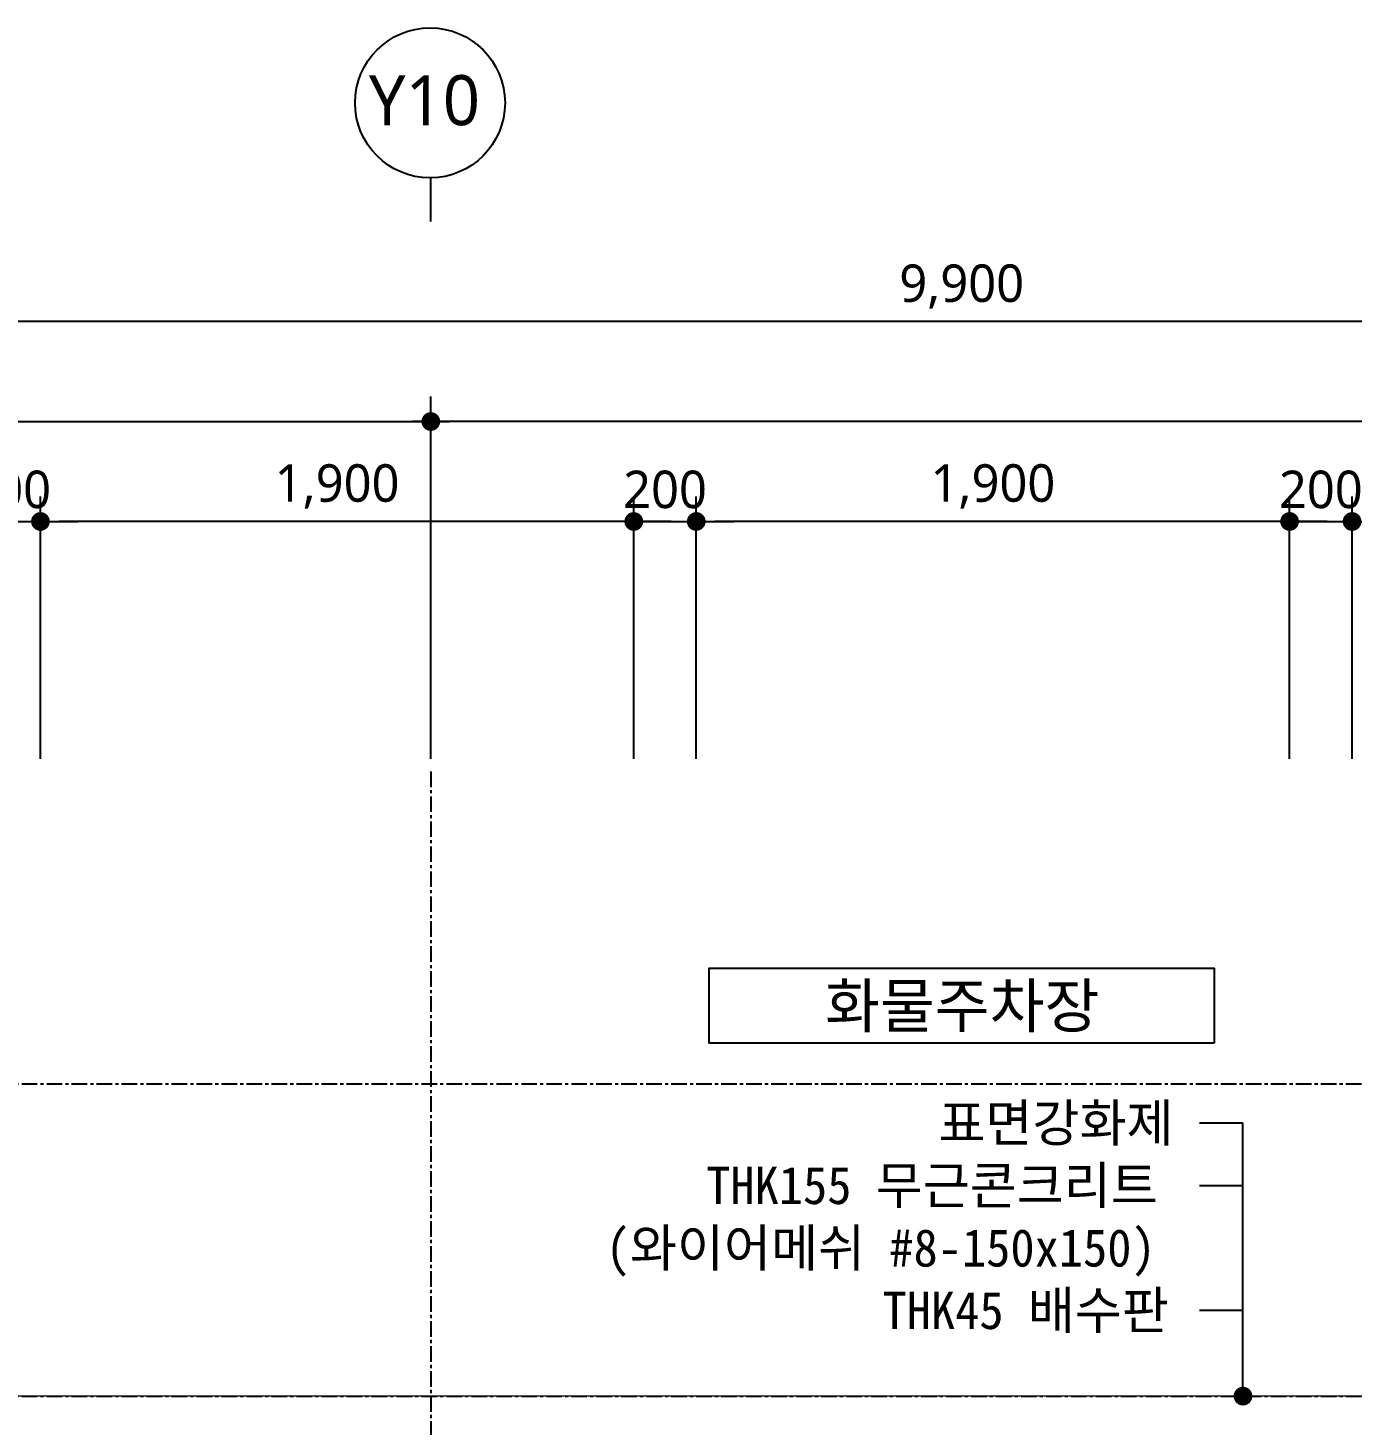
# Model space of a CAD drawing. Header units: millimetres. Extents: x 169673 to 334584, y 156879 to 224061.
# Drawn here: x 247193 to 251433, y 169503 to 173975 of the extents above; entities that cross this region are included whole.
import ezdxf
from ezdxf.enums import TextEntityAlignment as Align

# ---------------------------------------------------------------- set-up
doc = ezdxf.new("R2010")
doc.units = ezdxf.units.MM
doc.header["$LTSCALE"] = 40
doc.header["$MEASUREMENT"] = 0
doc.linetypes.add('CENTER', pattern=[2, 1.25, -0.25, 0.25, -0.25])
doc.layers.get('0').update_dxf_attribs({"linetype": 'CONTINUOUS'})
for name, color, linetype, lineweight in [('A-AXIS-BUBL', 7, 'CONTINUOUS', 25), ('A-MKXS-TEXT1', 3, 'CONTINUOUS', 25), ('A-MKXX-NAME', 3, 'CONTINUOUS', 25), ('A-MKXX-SYMB', 7, 'CONTINUOUS', 25), ('A-XXXX-FIN2', 6, 'CONTINUOUS', 20)]:
    doc.layers.add(name, color=color, linetype=linetype, lineweight=lineweight)
for name, color, linetype in [('A-DIMS', 7, 'CONTINUOUS'), ('A-MKXS-LEAD', 7, 'CONTINUOUS'), ('A-XXXX-TXT2', 3, 'CONTINUOUS'), ('AA-AXIS-LINE-1', 1, 'CENTER')]:
    doc.layers.add(name, color=color, linetype=linetype)
doc.styles.add('HY울릉도L', font='')
doc.styles.add('돋움체', font='')
doc.styles.add('맑은고딕', font='malgun.ttf')
doc.styles.get('HY울릉도L').set_extended_font_data('HYwulM')
doc.styles.get('돋움체').set_extended_font_data('DotumChe')
doc.dimstyles.new('CDIM', dxfattribs={"dimtxt": 3, "dimasz": 1.5, "dimexe": 2, "dimexo": 1, "dimgap": 1, "dimtad": 1, "dimdec": 0, "dimrnd": 0.5, "dimzin": 0, "dimdsep": 32, "dimlunit": 6, "dimtxsty": 'HY울릉도L', "dimblk1": '_CIDOT', "dimblk2": '_CIDOT', "dimsah": 1, "dimcen": 5.5, "dimclrd": 2, "dimclre": 2, "dimclrt": 7, "dimadec": 0, "dimazin": 0, "dimtfac": 1, "dimtdec": 0, "dimtix": 1, "dimtmove": 2, "dimatfit": 1, "dimldrblk": '_CIDOT', "dimfxl": 1, "dimtolj": 1, "dimtzin": 0, "dimlwd": -1, "dimarcsym": 0})

# ---------------------------------------------------------------- blocks, each defined once
blk = doc.blocks.new('_CIDOT')
at = {"color": 0, "linetype": 'ByBlock'}
blk.add_line((2, 0), (-1, 0), dxfattribs=at)
at = {"color": 0, "linetype": 'ByBlock', "const_width": 0.5}
blk.add_lwpolyline([(-0.25, 0, 1), (0.25, 0, 1)], format="xyb", close=True, dxfattribs=at)
blk = doc.blocks.new('*D158')
at = {"layer": 'A-DIMS', "lineweight": -2, "transparency": 16777216}
for p, q in [((245233.1, 171635.2), (245233.1, 173115.2)), ((255133.1, 171635.2), (255133.1, 173115.2))]:
    blk.add_line(p, q, dxfattribs=at)
at = {"layer": 'A-DIMS', "transparency": 16777216}
blk.add_line((255073.1, 173035.2), (245293.1, 173035.2), dxfattribs=at)
at = {"layer": 'A-DIMS', "transparency": 16777216, "xscale": 60, "yscale": 60, "zscale": 60, "rotation": 180}
blk.add_blockref('_CIDOT', (245233.1, 173035.2), dxfattribs=at)
at = {"layer": 'A-DIMS', "transparency": 16777216, "xscale": 60, "yscale": 60, "zscale": 60}
blk.add_blockref('_CIDOT', (255133.1, 173035.2), dxfattribs=at)
at = {"layer": 'A-DIMS', "color": 3, "transparency": 16777216, "insert": (250183.1, 173147.2), "char_height": 120, "attachment_point": 5, "style": '맑은고딕'}
blk.add_mtext('\\A1;9,900', dxfattribs=at)
blk = doc.blocks.new('*D159')
at = {"layer": 'A-DIMS', "lineweight": -2, "transparency": 16777216}
for p, q in [((248483.1, 171635.2), (248483.1, 172795.2)), ((255133.1, 171635.2), (255133.1, 172795.2))]:
    blk.add_line(p, q, dxfattribs=at)
at = {"layer": 'A-DIMS', "transparency": 16777216}
blk.add_line((255073.1, 172715.2), (248543.1, 172715.2), dxfattribs=at)
at = {"layer": 'A-DIMS', "transparency": 16777216, "xscale": 60, "yscale": 60, "zscale": 60, "rotation": 180}
blk.add_blockref('_CIDOT', (248483.1, 172715.2), dxfattribs=at)
at = {"layer": 'A-DIMS', "transparency": 16777216, "xscale": 60, "yscale": 60, "zscale": 60}
blk.add_blockref('_CIDOT', (255133.1, 172715.2), dxfattribs=at)
at = {"layer": 'A-DIMS', "color": 3, "transparency": 16777216, "insert": (251808.1, 172827.2), "char_height": 120, "attachment_point": 5, "style": '맑은고딕'}
blk.add_mtext('\\A1;6,650', dxfattribs=at)
blk = doc.blocks.new('*D160')
at = {"layer": 'A-DIMS', "lineweight": -2, "transparency": 16777216}
for p, q in [((245233.1, 171635.2), (245233.1, 172795.2)), ((248483.1, 171635.2), (248483.1, 172795.2))]:
    blk.add_line(p, q, dxfattribs=at)
at = {"layer": 'A-DIMS', "transparency": 16777216}
blk.add_line((245293.1, 172715.2), (248423.1, 172715.2), dxfattribs=at)
at = {"layer": 'A-DIMS', "transparency": 16777216, "xscale": 60, "yscale": 60, "zscale": 60, "rotation": 180}
blk.add_blockref('_CIDOT', (245233.1, 172715.2), dxfattribs=at)
at = {"layer": 'A-DIMS', "transparency": 16777216, "xscale": 60, "yscale": 60, "zscale": 60}
blk.add_blockref('_CIDOT', (248483.1, 172715.2), dxfattribs=at)
at = {"layer": 'A-DIMS', "color": 3, "transparency": 16777216, "insert": (246858.1, 172827.2), "char_height": 120, "attachment_point": 5, "style": '맑은고딕'}
blk.add_mtext('\\A1;3,250', dxfattribs=at)
blk = doc.blocks.new('*D168')
at = {"layer": 'A-DIMS', "lineweight": -2, "transparency": 16777216}
for p, q in [((251433.1, 171635.2), (251433.1, 172475.2)), ((254933.1, 171635.2), (254933.1, 172475.2))]:
    blk.add_line(p, q, dxfattribs=at)
at = {"layer": 'A-DIMS', "transparency": 16777216}
blk.add_line((254873.1, 172395.2), (251493.1, 172395.2), dxfattribs=at)
at = {"layer": 'A-DIMS', "transparency": 16777216, "xscale": 60, "yscale": 60, "zscale": 60, "rotation": 180}
blk.add_blockref('_CIDOT', (251433.1, 172395.2), dxfattribs=at)
at = {"layer": 'A-DIMS', "transparency": 16777216, "xscale": 60, "yscale": 60, "zscale": 60}
blk.add_blockref('_CIDOT', (254933.1, 172395.2), dxfattribs=at)
at = {"layer": 'A-DIMS', "color": 3, "transparency": 16777216, "insert": (253183.1, 172507.2), "char_height": 120, "attachment_point": 5, "style": '맑은고딕'}
blk.add_mtext('\\A1;3,500', dxfattribs=at)
blk = doc.blocks.new('*D170')
at = {"layer": 'A-DIMS', "lineweight": -2, "transparency": 16777216}
for p, q in [((249333.1, 171635.2), (249333.1, 172475.2)), ((251233.1, 171635.2), (251233.1, 172475.2))]:
    blk.add_line(p, q, dxfattribs=at)
at = {"layer": 'A-DIMS', "transparency": 16777216}
blk.add_line((251173.1, 172395.2), (249393.1, 172395.2), dxfattribs=at)
at = {"layer": 'A-DIMS', "transparency": 16777216, "xscale": 60, "yscale": 60, "zscale": 60, "rotation": 180}
blk.add_blockref('_CIDOT', (249333.1, 172395.2), dxfattribs=at)
at = {"layer": 'A-DIMS', "transparency": 16777216, "xscale": 60, "yscale": 60, "zscale": 60}
blk.add_blockref('_CIDOT', (251233.1, 172395.2), dxfattribs=at)
at = {"layer": 'A-DIMS', "color": 3, "transparency": 16777216, "insert": (250283.1, 172507.5), "char_height": 120, "attachment_point": 5, "style": '맑은고딕'}
blk.add_mtext('\\A1;1,900', dxfattribs=at)
blk = doc.blocks.new('*D171')
at = {"layer": 'A-DIMS', "lineweight": -2, "transparency": 16777216}
for p, q in [((251233.1, 171635.2), (251233.1, 172475.2)), ((251433.1, 171635.2), (251433.1, 172475.2))]:
    blk.add_line(p, q, dxfattribs=at)
at = {"layer": 'A-DIMS', "transparency": 16777216}
for p, q in [((251173.1, 172395.2), (251113.1, 172395.2)), ((251233.1, 172395.2), (251433.1, 172395.2)), ((251493.1, 172395.2), (251553.1, 172395.2))]:
    blk.add_line(p, q, dxfattribs=at)
at = {"layer": 'A-DIMS', "transparency": 16777216, "xscale": 60, "yscale": 60, "zscale": 60}
blk.add_blockref('_CIDOT', (251233.1, 172395.2), dxfattribs=at)
at = {"layer": 'A-DIMS', "transparency": 16777216, "xscale": 60, "yscale": 60, "zscale": 60, "rotation": 180}
blk.add_blockref('_CIDOT', (251433.1, 172395.2), dxfattribs=at)
at = {"layer": 'A-DIMS', "color": 3, "transparency": 16777216, "insert": (251333.1, 172497.1), "char_height": 120, "attachment_point": 5, "style": '맑은고딕'}
blk.add_mtext('\\A1;200', dxfattribs=at)
blk = doc.blocks.new('*D172')
at = {"layer": 'A-DIMS', "lineweight": -2, "transparency": 16777216}
for p, q in [((247233.1, 171635.2), (247233.1, 172475.2)), ((249133.1, 171635.2), (249133.1, 172475.2))]:
    blk.add_line(p, q, dxfattribs=at)
at = {"layer": 'A-DIMS', "transparency": 16777216}
blk.add_line((249073.1, 172395.2), (247293.1, 172395.2), dxfattribs=at)
at = {"layer": 'A-DIMS', "transparency": 16777216, "xscale": 60, "yscale": 60, "zscale": 60, "rotation": 180}
blk.add_blockref('_CIDOT', (247233.1, 172395.2), dxfattribs=at)
at = {"layer": 'A-DIMS', "transparency": 16777216, "xscale": 60, "yscale": 60, "zscale": 60}
blk.add_blockref('_CIDOT', (249133.1, 172395.2), dxfattribs=at)
at = {"layer": 'A-DIMS', "color": 3, "transparency": 16777216, "insert": (248183.1, 172507.5), "char_height": 120, "attachment_point": 5, "style": '맑은고딕'}
blk.add_mtext('\\A1;1,900', dxfattribs=at)
blk = doc.blocks.new('*D173')
at = {"layer": 'A-DIMS', "lineweight": -2, "transparency": 16777216}
for p, q in [((249133.1, 171635.2), (249133.1, 172475.2)), ((249333.1, 171635.2), (249333.1, 172475.2))]:
    blk.add_line(p, q, dxfattribs=at)
at = {"layer": 'A-DIMS', "transparency": 16777216}
for p, q in [((249073.1, 172395.2), (249013.1, 172395.2)), ((249133.1, 172395.2), (249333.1, 172395.2)), ((249393.1, 172395.2), (249453.1, 172395.2))]:
    blk.add_line(p, q, dxfattribs=at)
at = {"layer": 'A-DIMS', "transparency": 16777216, "xscale": 60, "yscale": 60, "zscale": 60}
blk.add_blockref('_CIDOT', (249133.1, 172395.2), dxfattribs=at)
at = {"layer": 'A-DIMS', "transparency": 16777216, "xscale": 60, "yscale": 60, "zscale": 60, "rotation": 180}
blk.add_blockref('_CIDOT', (249333.1, 172395.2), dxfattribs=at)
at = {"layer": 'A-DIMS', "color": 3, "transparency": 16777216, "insert": (249233.1, 172497.1), "char_height": 120, "attachment_point": 5, "style": '맑은고딕'}
blk.add_mtext('\\A1;200', dxfattribs=at)
blk = doc.blocks.new('*D166')
at = {"layer": 'A-DIMS', "lineweight": -2, "transparency": 16777216}
for p, q in [((247033.1, 171635.2), (247033.1, 172475.2)), ((247233.1, 171635.2), (247233.1, 172475.2))]:
    blk.add_line(p, q, dxfattribs=at)
at = {"layer": 'A-DIMS', "transparency": 16777216}
for p, q in [((246973.1, 172395.2), (246913.1, 172395.2)), ((247033.1, 172395.2), (247233.1, 172395.2)), ((247293.1, 172395.2), (247353.1, 172395.2))]:
    blk.add_line(p, q, dxfattribs=at)
at = {"layer": 'A-DIMS', "transparency": 16777216, "xscale": 60, "yscale": 60, "zscale": 60}
blk.add_blockref('_CIDOT', (247033.1, 172395.2), dxfattribs=at)
at = {"layer": 'A-DIMS', "transparency": 16777216, "xscale": 60, "yscale": 60, "zscale": 60, "rotation": 180}
blk.add_blockref('_CIDOT', (247233.1, 172395.2), dxfattribs=at)
at = {"layer": 'A-DIMS', "color": 3, "transparency": 16777216, "insert": (247133.1, 172497.1), "char_height": 120, "attachment_point": 5, "style": '맑은고딕'}
blk.add_mtext('\\A1;200', dxfattribs=at)

msp = doc.modelspace()

# ---------------------------------------------------------------- linework, layer by layer
at = {"layer": 'A-AXIS-BUBL', "ltscale": 0.2}
msp.add_line((248483.1, 173355.2), (248483.1, 173495.2), dxfattribs=at)
msp.add_circle((248480.7, 173735.2), 240, dxfattribs=at)
at = {"layer": 'A-MKXS-LEAD'}
for p, q in [((250944.6, 170470), (251083.8, 170470)), ((251083.8, 169595.2), (251083.8, 170470)), ((250944.6, 170270), (251083.8, 170270)), ((250944.6, 169870), (251083.8, 169870))]:
    msp.add_line(p, q, dxfattribs=at)
at = {"layer": 'A-MKXS-LEAD', "const_width": 30}
msp.add_lwpolyline([(251068.8, 169595.2, 1), (251098.8, 169595.2, 1)], format="xyb", close=True, dxfattribs=at)
at = {"layer": 'A-MKXX-SYMB'}
msp.add_lwpolyline([(250991.6, 170725.2), (249374.6, 170725.2), (249374.6, 170965.2), (250991.6, 170965.2)], close=True, dxfattribs=at)
at = {"layer": 'A-XXXX-FIN2'}
msp.add_lwpolyline([(256133.1, 169595.2), (244233.1, 169595.2)], dxfattribs=at)
at = {"layer": 'AA-AXIS-LINE-1'}
for p, q in [((248483.1, 171595.2), (248483.1, 159545.2)), ((243733.1, 170595.2), (256633.1, 170595.2)), ((243733.1, 169595.2), (256633.1, 169595.2))]:
    msp.add_line(p, q, dxfattribs=at)

# ---------------------------------------------------------------- texts
at = {"layer": 'A-MKXS-TEXT1', "style": '돋움체'}
for s, p in [('표면강화제', (250108.5, 170470)), ('THK155 무근콘크리트', (249364.8, 170270)), ('(와이어메쉬 #8-150x150)', (249043.2, 170070)), ('THK45 배수판', (249929.5, 169870))]:
    msp.add_text(s, height=120, dxfattribs=at).set_placement(p, align=Align.MIDDLE_LEFT)
at = {"layer": 'A-MKXX-NAME', "style": '맑은고딕'}
msp.add_text('화물주차장', height=140, dxfattribs=at).set_placement((250184.7, 170845.2), align=Align.MIDDLE_CENTER)
at = {"layer": 'A-XXXX-TXT2', "ltscale": 0.2, "style": '맑은고딕'}
msp.add_text('Y10', height=160, dxfattribs=at).set_placement((248462.6, 173744), align=Align.MIDDLE)

# ---------------------------------------------------------------- dimensions: what is measured, and where the dimension line sits
at = {"layer": 'A-DIMS'}
for base, p1, p2, angle, picture, middle in [((245233.1, 173035.2), (255133.1, 171595.2), (245233.1, 171595.2), 180, '*D158', (250183.1, 173147.2)), ((248483.1, 172715.2), (245233.1, 171595.2), (248483.1, 171595.2), 0, '*D160', (246858.1, 172827.2)), ((248483.1, 172715.2), (255133.1, 171595.2), (248483.1, 171595.2), 180, '*D159', (251808.1, 172827.2)), ((247233.1, 172395.2), (247033.1, 171595.2), (247233.1, 171595.2), 0, '*D166', (247133.1, 172497.1)), ((247233.1, 172395.2), (249133.1, 171595.2), (247233.1, 171595.2), 180, '*D172', (248183.1, 172507.5)), ((249333.1, 172395.2), (249133.1, 171595.2), (249333.1, 171595.2), 0, '*D173', (249233.1, 172497.1)), ((249333.1, 172395.2), (251233.1, 171595.2), (249333.1, 171595.2), 180, '*D170', (250283.1, 172507.5)), ((251433.1, 172395.2), (251233.1, 171595.2), (251433.1, 171595.2), 0, '*D171', (251333.1, 172497.1)), ((251433.1, 172395.2), (254933.1, 171595.2), (251433.1, 171595.2), 180, '*D168', (253183.1, 172507.2))]:
    dim = msp.add_linear_dim(base=base, p1=p1, p2=p2, angle=angle, dimstyle='CDIM', override={"dimscale": 40, "dimtxsty": '맑은고딕', "dimclrd": 256, "dimclre": 256, "dimclrt": 3}, dxfattribs=at)
    dim.commit()
    dim.dimension.update_dxf_attribs({"geometry": picture, "text_midpoint": middle})

doc.saveas('drawing.dxf')
